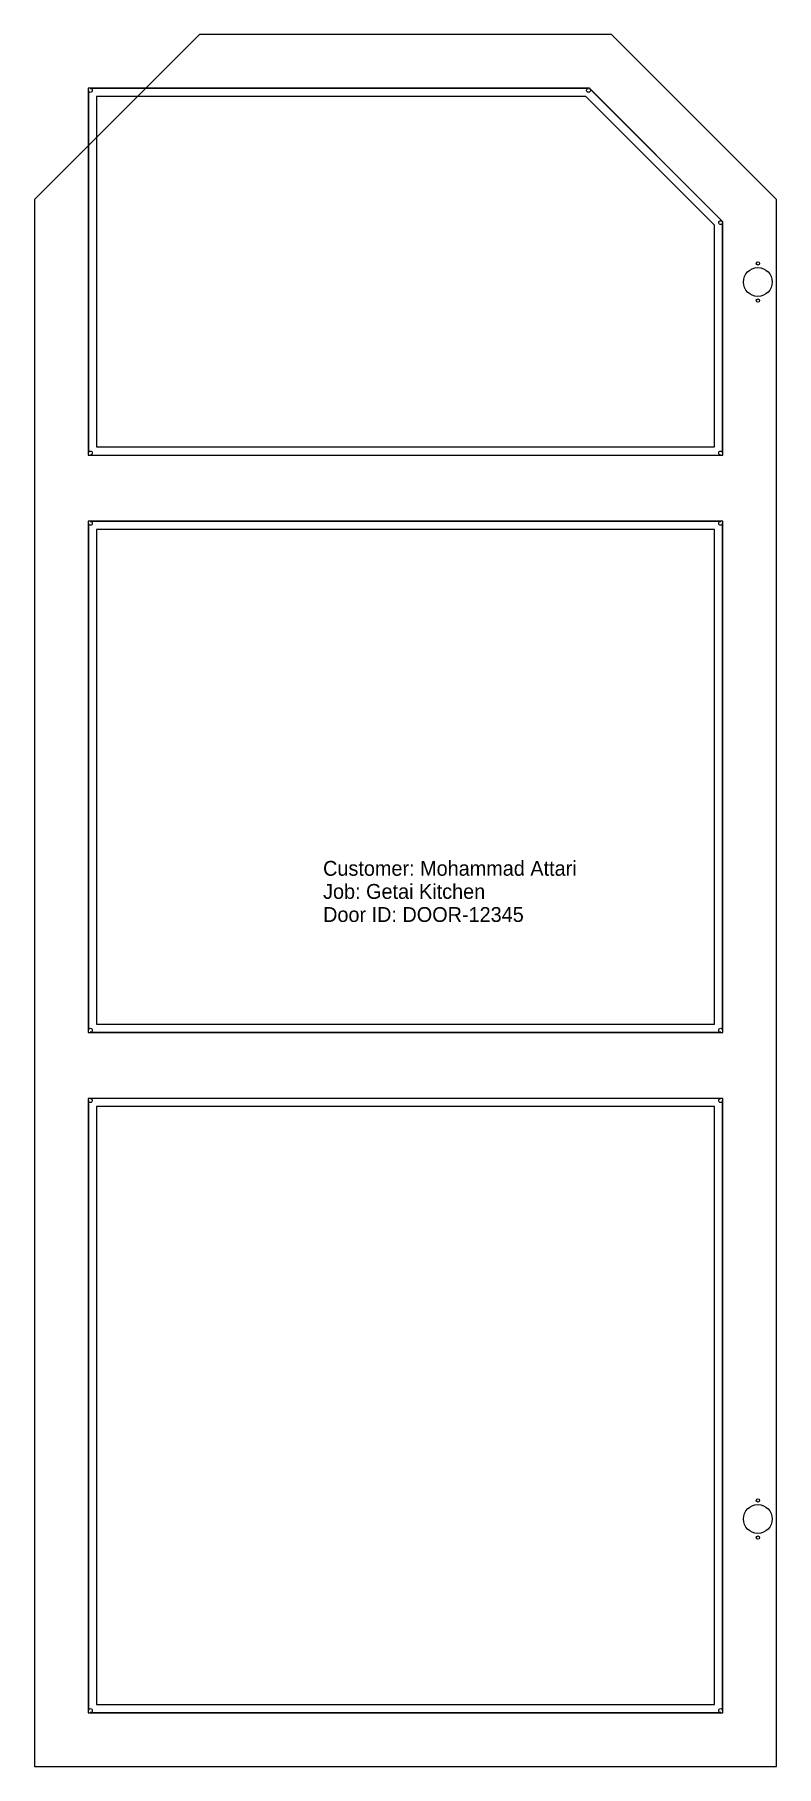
# Model space of a CAD drawing. Extents: x 0 to 900, y 0 to 2100.
import ezdxf

# ---------------------------------------------------------------- set-up
doc = ezdxf.new("R2010")
doc.units = 0
for name, color, linetype, lineweight in [('HINGE_CUPS', 3, 'Continuous', 0), ('HINGE_SCREW_HOLES', 3, 'Continuous', 0), ('INNER_PERIMETER_CUT', 1, 'Continuous', 0), ('INNER_REBATE', 1, 'Continuous', 0), ('panel', 2, 'Continuous', 0), ('PART_IDENTIFICATION', 7, 'Continuous', 0), ('PERIMETER_CUT', 5, 'Continuous', 0)]:
    doc.layers.add(name, color=color, linetype=linetype, lineweight=lineweight)

msp = doc.modelspace()

# ---------------------------------------------------------------- linework, layer by layer
at = {"layer": 'HINGE_CUPS'}
for centre in [(877.5, 1800), (877.5, 300)]:
    msp.add_circle(centre, 17.5, dxfattribs=at)
at = {"layer": 'HINGE_SCREW_HOLES'}
for centre in [(877.5, 1822.5), (877.5, 1777.5), (877.5, 322.5), (877.5, 277.5)]:
    msp.add_circle(centre, 2, dxfattribs=at)
at = {"layer": 'INNER_PERIMETER_CUT'}
for points in [[(825, 1868.9), (668.9, 2025), (75, 2025), (75, 1600), (825, 1600)], [(825, 1500), (75, 1500), (75, 900), (825, 900)], [(825, 800), (75, 800), (75, 75), (825, 75)]]:
    msp.add_lwpolyline(points, close=True, dxfattribs=at)
at = {"layer": 'INNER_REBATE'}
for points in [[(835, 1873.1), (673.1, 2035), (65, 2035), (65, 1590), (835, 1590)], [(835, 1510), (65, 1510), (65, 890), (835, 890)], [(835, 810), (65, 810), (65, 65), (835, 65)]]:
    msp.add_lwpolyline(points, close=True, dxfattribs=at)
at = {"layer": 'panel'}
for points in [[(834.8, 1872), (834.7, 1871.1), (834.2, 1870.4), (833.5, 1869.9), (832.7, 1869.6), (831.8, 1869.7), (831, 1870.1), (830.4, 1870.7), (830.1, 1871.5), (830.1, 1872.4), (830.3, 1873.2), (830.9, 1873.9), (831.7, 1874.3), (832.6, 1874.4), (833.4, 1874.2), (834.1, 1873.7), (673.7, 2034.1), (674.2, 2033.4), (674.4, 2032.6), (674.3, 2031.7), (673.9, 2030.9), (673.2, 2030.3), (672.4, 2030.1), (671.5, 2030.1), (670.7, 2030.4), (670.1, 2031), (669.7, 2031.8), (669.6, 2032.7), (669.9, 2033.5), (670.4, 2034.2), (671.1, 2034.7), (672, 2034.8), (67.6, 2034.8), (68.5, 2034.6), (69.3, 2034.1), (69.8, 2033.3), (70, 2032.4), (69.8, 2031.5), (69.3, 2030.7), (68.5, 2030.2), (67.6, 2030), (66.7, 2030.2), (65.9, 2030.7), (65.4, 2031.5), (65.2, 2032.4), (65.2, 1592.6), (65.4, 1593.5), (65.9, 1594.3), (66.7, 1594.8), (67.6, 1595), (68.5, 1594.8), (69.3, 1594.3), (69.8, 1593.5), (70, 1592.6), (69.8, 1591.7), (69.3, 1590.9), (68.5, 1590.4), (67.6, 1590.2), (832.4, 1590.2), (831.5, 1590.4), (830.7, 1590.9), (830.2, 1591.7), (830, 1592.6), (830.2, 1593.5), (830.7, 1594.3), (831.5, 1594.8), (832.4, 1595), (833.3, 1594.8), (834.1, 1594.3), (834.6, 1593.5), (834.8, 1592.6)], [(834.8, 1507.4), (834.6, 1506.5), (834.1, 1505.7), (833.3, 1505.2), (832.4, 1505), (831.5, 1505.2), (830.7, 1505.7), (830.2, 1506.5), (830, 1507.4), (830.2, 1508.3), (830.7, 1509.1), (831.5, 1509.6), (832.4, 1509.8), (67.6, 1509.8), (68.5, 1509.6), (69.3, 1509.1), (69.8, 1508.3), (70, 1507.4), (69.8, 1506.5), (69.3, 1505.7), (68.5, 1505.2), (67.6, 1505), (66.7, 1505.2), (65.9, 1505.7), (65.4, 1506.5), (65.2, 1507.4), (65.2, 892.6), (65.4, 893.5), (65.9, 894.3), (66.7, 894.8), (67.6, 895), (68.5, 894.8), (69.3, 894.3), (69.8, 893.5), (70, 892.6), (69.8, 891.7), (69.3, 890.9), (68.5, 890.4), (67.6, 890.2), (832.4, 890.2), (831.5, 890.4), (830.7, 890.9), (830.2, 891.7), (830, 892.6), (830.2, 893.5), (830.7, 894.3), (831.5, 894.8), (832.4, 895), (833.3, 894.8), (834.1, 894.3), (834.6, 893.5), (834.8, 892.6)], [(834.8, 807.4), (834.6, 806.5), (834.1, 805.7), (833.3, 805.2), (832.4, 805), (831.5, 805.2), (830.7, 805.7), (830.2, 806.5), (830, 807.4), (830.2, 808.3), (830.7, 809.1), (831.5, 809.6), (832.4, 809.8), (67.6, 809.8), (68.5, 809.6), (69.3, 809.1), (69.8, 808.3), (70, 807.4), (69.8, 806.5), (69.3, 805.7), (68.5, 805.2), (67.6, 805), (66.7, 805.2), (65.9, 805.7), (65.4, 806.5), (65.2, 807.4), (65.2, 67.6), (65.4, 68.5), (65.9, 69.3), (66.7, 69.8), (67.6, 70), (68.5, 69.8), (69.3, 69.3), (69.8, 68.5), (70, 67.6), (69.8, 66.7), (69.3, 65.9), (68.5, 65.4), (67.6, 65.2), (832.4, 65.2), (831.5, 65.4), (830.7, 65.9), (830.2, 66.7), (830, 67.6), (830.2, 68.5), (830.7, 69.3), (831.5, 69.8), (832.4, 70), (833.3, 69.8), (834.1, 69.3), (834.6, 68.5), (834.8, 67.6)]]:
    msp.add_lwpolyline(points, close=True, dxfattribs=at)
at = {"layer": 'PERIMETER_CUT'}
msp.add_lwpolyline([(900, 1900), (700, 2100), (200, 2100), (0, 1900), (0, 0), (900, 0)], close=True, dxfattribs=at)

# ---------------------------------------------------------------- texts
at = {"layer": 'PART_IDENTIFICATION'}
for s, p in [('Customer: Mohammad Attari', (350, 1080)), ('Job: Getai Kitchen', (350, 1052)), ('Door ID: DOOR-12345', (350, 1024))]:
    msp.add_text(s, height=18, dxfattribs=at).set_placement(p)

doc.saveas('drawing.dxf')
